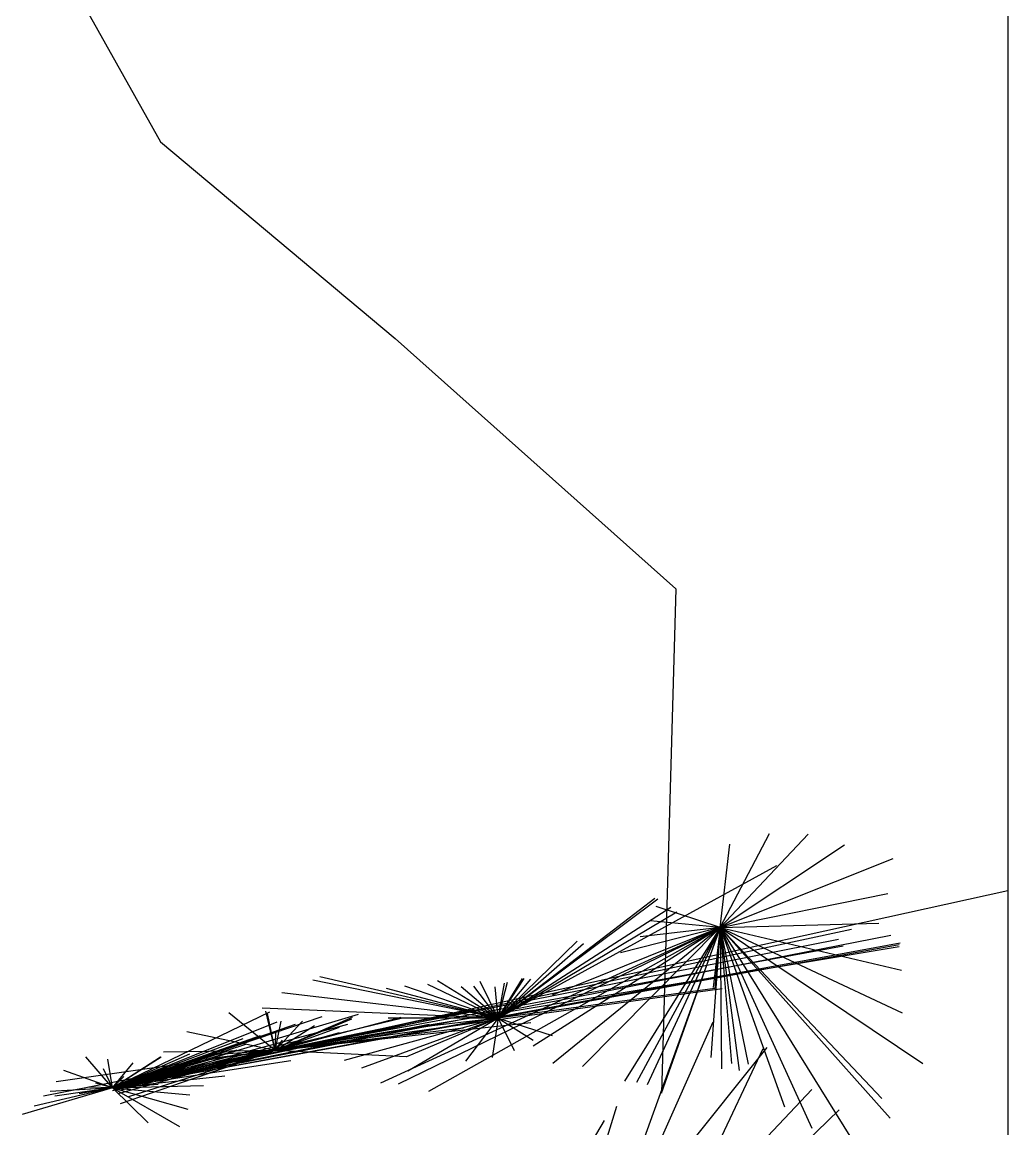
# Model space of a CAD drawing. Extents: x 447968 to 448359, y 6028019 to 6028235.
# Drawn here: x 448346.51 to 448359.49, y 6028042.3 to 6028056.88 of the extents above; entities that cross this region are included whole.
import ezdxf

# ---------------------------------------------------------------- set-up
doc = ezdxf.new("R2010")
doc.units = 0
doc.layers.add('BBOX', color=1, linetype='CONTINUOUS')
doc.layers.add('CENTERLINE', color=4, linetype='CONTINUOUS')

msp = doc.modelspace()

# ---------------------------------------------------------------- linework, layer by layer
at = {"layer": 'BBOX'}
for p, q in [((448359.49, 6028234.86, 172.83), (448359.49, 6028018.57, 172.83)), ((448359.49, 6028234.86, 154.39), (448359.49, 6028018.57, 154.39))]:
    msp.add_line(p, q, dxfattribs=at)
at = {"layer": 'CENTERLINE'}
for p, q in [((448346.82, 6028058, 164.27), (448348.33, 6028055.3, 165.47)), ((448348.33, 6028055.3, 165.47), (448351.42, 6028052.71, 165.05)), ((448351.42, 6028052.71, 165.05), (448355.12, 6028049.41, 165.14)), ((448355.12, 6028049.41, 165.14), (448354.93, 6028042.77, 165.03)), ((448355.7, 6028044.95, 165.06), (448351.46, 6028033.21, 164.6)), ((448354.93, 6028042.77, 165.03), (448355.7, 6028044.95, 165.06)), ((448355.7, 6028044.95, 165.06), (448355.63, 6028044.15, 164.48)), ((448355.63, 6028044.15, 164.48), (448352.78, 6028043.76, 165.43)), ((448352.78, 6028043.76, 165.43), (448351.57, 6028043.25, 164.94)), ((448349.84, 6028043.33, 165.11), (448347.7, 6028042.84, 165.32)), ((448351.57, 6028043.25, 164.94), (448349.84, 6028043.33, 165.11))]:
    msp.add_line(p, q, dxfattribs=at)
at = {"layer": 'SPLAY_SHOTS'}
for p, q in [((448355.7, 6028044.95, 165.06), (448356.35, 6028046.19, 165.58)), ((448355.7, 6028044.95, 165.06), (448356.86, 6028046.18, 165.74)), ((448355.7, 6028044.95, 165.06), (448355.83, 6028046.05, 165.46)), ((448355.7, 6028044.95, 165.06), (448357.34, 6028046.04, 165.86)), ((448355.7, 6028044.95, 165.06), (448357.98, 6028045.86, 165.82)), ((448352.78, 6028043.76, 165.43), (448356.45, 6028045.77, 164.98)), ((448347.7, 6028042.84, 165.32), (448359.49, 6028045.44, 163.52)), ((448355.7, 6028044.95, 165.06), (448357.91, 6028045.4, 166)), ((448352.78, 6028043.76, 165.43), (448354.84, 6028045.34, 165.5)), ((448352.78, 6028043.76, 165.43), (448354.88, 6028045.33, 165.23)), ((448352.78, 6028043.76, 165.43), (448355.05, 6028045.22, 165.18)), ((448352.78, 6028043.76, 165.43), (448355.13, 6028045.16, 165.17)), ((448355.7, 6028044.95, 165.06), (448354.86, 6028045.23, 165.27)), ((448355.7, 6028044.95, 165.06), (448354.78, 6028045.04, 165.28)), ((448355.7, 6028044.95, 165.06), (448357.79, 6028045.01, 166.1)), ((448347.7, 6028042.84, 165.32), (448357.43, 6028044.93, 164.46)), ((448347.7, 6028042.84, 165.32), (448357.95, 6028044.85, 165.2)), ((448355.7, 6028044.95, 165.06), (448351.23, 6028042.9, 165.72)), ((448355.7, 6028044.95, 165.06), (448351.46, 6028042.89, 165.72)), ((448355.7, 6028044.95, 165.06), (448351.86, 6028042.79, 165.41)), ((448355.7, 6028044.95, 165.06), (448353.24, 6028043.39, 165.29)), ((448355.7, 6028044.95, 165.06), (448353.49, 6028044.06, 165.4)), ((448355.7, 6028044.95, 165.06), (448353.5, 6028043.16, 165.16)), ((448355.7, 6028044.95, 165.06), (448353.89, 6028043.12, 165.2)), ((448355.7, 6028044.95, 165.06), (448354.39, 6028044.62, 165.33)), ((448355.7, 6028044.95, 165.06), (448354.44, 6028042.93, 165.26)), ((448355.7, 6028044.95, 165.06), (448354.6, 6028042.91, 165.14)), ((448355.7, 6028044.95, 165.06), (448354.65, 6028044.83, 165.29)), ((448355.7, 6028044.95, 165.06), (448354.74, 6028042.88, 165.27)), ((448355.7, 6028044.95, 165.06), (448355.58, 6028043.24, 165.42)), ((448355.7, 6028044.95, 165.06), (448355.61, 6028044.16, 164.49)), ((448355.7, 6028044.95, 165.06), (448355.72, 6028043.09, 165.07)), ((448355.7, 6028044.95, 165.06), (448355.95, 6028043.07, 165.22)), ((448355.7, 6028044.95, 165.06), (448355.85, 6028043.16, 165.51)), ((448355.7, 6028044.95, 165.06), (448356.07, 6028043.15, 165.44)), ((448355.7, 6028044.95, 165.06), (448356.55, 6028042.59, 165.52)), ((448355.7, 6028044.95, 165.06), (448356.91, 6028042.31, 165.65)), ((448355.7, 6028044.95, 165.06), (448357.51, 6028042.04, 165.69)), ((448355.7, 6028044.95, 165.06), (448357.94, 6028042.44, 165.87)), ((448355.7, 6028044.95, 165.06), (448357.83, 6028042.7, 165.91)), ((448355.7, 6028044.95, 165.06), (448358.37, 6028043.16, 165.92)), ((448355.7, 6028044.95, 165.06), (448358.1, 6028043.83, 166.01)), ((448355.7, 6028044.95, 165.06), (448358.09, 6028044.39, 166.04)), ((448347.7, 6028042.84, 165.32), (448358.07, 6028044.75, 165.82)), ((448347.7, 6028042.84, 165.32), (448358.06, 6028044.73, 165.49)), ((448349.84, 6028043.33, 165.11), (448357.26, 6028044.8, 164.41)), ((448349.84, 6028043.33, 165.11), (448357.32, 6028044.71, 164.86)), ((448349.84, 6028043.33, 165.11), (448358.06, 6028044.7, 165.53)), ((448352.78, 6028043.76, 165.43), (448353.82, 6028044.77, 165.64)), ((448352.78, 6028043.76, 165.43), (448353.9, 6028044.74, 165.59)), ((448352.78, 6028043.76, 165.43), (448350.34, 6028044.26, 165.62)), ((448352.78, 6028043.76, 165.43), (448350.43, 6028044.3, 165.59)), ((448352.78, 6028043.76, 165.43), (448351.98, 6028044.25, 165.57)), ((448352.78, 6028043.76, 165.43), (448352.54, 6028044.24, 165.52)), ((448352.78, 6028043.76, 165.43), (448353.12, 6028044.28, 165.54)), ((448352.78, 6028043.76, 165.43), (448353.1, 6028044.28, 165.57)), ((448352.78, 6028043.76, 165.43), (448353.21, 6028044.27, 165.54)), ((448352.78, 6028043.76, 165.43), (448352.9, 6028044.23, 165.54)), ((448349.84, 6028043.33, 165.11), (448355.73, 6028044.15, 165.85)), ((448352.78, 6028043.76, 165.43), (448349.93, 6028044.09, 165.66)), ((448352.78, 6028043.76, 165.43), (448351.31, 6028044.15, 165.55)), ((448352.78, 6028043.76, 165.43), (448351.55, 6028044.18, 165.58)), ((448352.78, 6028043.76, 165.43), (448351.85, 6028044.2, 165.58)), ((448352.78, 6028043.76, 165.43), (448352.29, 6028044.17, 165.53)), ((448352.78, 6028043.76, 165.43), (448352.46, 6028044.18, 165.53)), ((448352.78, 6028043.76, 165.43), (448352.74, 6028044.17, 165.51)), ((448352.78, 6028043.76, 165.43), (448352.86, 6028044.22, 165.54)), ((448347.7, 6028042.84, 165.32), (448349.77, 6028043.84, 165.55)), ((448347.7, 6028042.84, 165.32), (448350.94, 6028043.81, 165.48)), ((448349.84, 6028043.33, 165.11), (448349.23, 6028043.83, 165.25)), ((448352.78, 6028043.76, 165.43), (448349.67, 6028043.89, 165.75)), ((448349.84, 6028043.33, 165.11), (448349.72, 6028043.85, 165.32)), ((448349.84, 6028043.33, 165.11), (448349.74, 6028043.82, 165.21)), ((448349.84, 6028043.33, 165.11), (448352.46, 6028043.87, 164.76)), ((448347.7, 6028042.84, 165.32), (448350.46, 6028043.78, 165.56)), ((448347.7, 6028042.84, 165.32), (448351.5, 6028043.76, 164.48)), ((448347.7, 6028042.84, 165.32), (448349.87, 6028043.71, 163.58)), ((448347.7, 6028042.84, 165.32), (448351.87, 6028043.68, 165.72)), ((448347.7, 6028042.84, 165.32), (448350.8, 6028043.68, 164.21)), ((448347.7, 6028042.84, 165.32), (448350.11, 6028043.68, 163.9)), ((448349.53, 6028030.04, 164.64), (448355.61, 6028043.71, 164.87)), ((448349.84, 6028043.33, 165.11), (448350.86, 6028043.77, 165.17)), ((448349.84, 6028043.33, 165.11), (448351.5, 6028043.77, 165.12)), ((448349.84, 6028043.33, 165.11), (448350.85, 6028043.75, 164.26)), ((448349.84, 6028043.33, 165.11), (448349.92, 6028043.72, 165.21)), ((448349.84, 6028043.33, 165.11), (448350.2, 6028043.72, 165.17)), ((448349.84, 6028043.33, 165.11), (448353.21, 6028043.7, 165.97)), ((448349.84, 6028043.33, 165.11), (448352.02, 6028043.68, 164.51)), ((448349.84, 6028043.33, 165.11), (448350.36, 6028043.66, 164)), ((448352.78, 6028043.76, 165.43), (448350.75, 6028043.2, 165.56)), ((448352.78, 6028043.76, 165.43), (448350.98, 6028043.1, 165.63)), ((448352.78, 6028043.76, 165.43), (448351.33, 6028043.76, 165.65)), ((448352.78, 6028043.76, 165.43), (448351.59, 6028043.06, 165.51)), ((448352.78, 6028043.76, 165.43), (448351.83, 6028043.65, 165.62)), ((448352.78, 6028043.76, 165.43), (448352.35, 6028043.19, 165.48)), ((448352.78, 6028043.76, 165.43), (448352.7, 6028043.24, 165.47)), ((448352.78, 6028043.76, 165.43), (448352.99, 6028043.33, 165.46)), ((448352.78, 6028043.76, 165.43), (448353.24, 6028043.47, 165.48)), ((448352.78, 6028043.76, 165.43), (448353.49, 6028043.53, 165.53)), ((448347.7, 6028042.84, 165.32), (448349.65, 6028043.53, 162.81)), ((448349.84, 6028043.33, 165.11), (448348.68, 6028043.58, 165.28)), ((448349.84, 6028043.33, 165.11), (448350.69, 6028043.64, 164.21)), ((448349.84, 6028043.33, 165.11), (448351.5, 6028043.64, 164.49)), ((448349.84, 6028043.33, 165.11), (448352.32, 6028043.63, 166.2)), ((448349.84, 6028043.33, 165.11), (448350.69, 6028043.57, 165.87)), ((448349.84, 6028043.33, 165.11), (448349.85, 6028043.56, 163.86)), ((448347.7, 6028042.84, 165.32), (448349.42, 6028043.49, 163.54)), ((448347.7, 6028042.84, 165.32), (448350.13, 6028043.46, 165.7)), ((448347.7, 6028042.84, 165.32), (448349.47, 6028043.42, 162.78)), ((448349.84, 6028043.33, 165.11), (448349.94, 6028043.47, 163.89)), ((448349.84, 6028043.33, 165.11), (448350.19, 6028043.44, 165.77)), ((448350.14, 6028035.66, 164.62), (448356.32, 6028043.37, 165.1)), ((448351.46, 6028033.21, 164.6), (448356.27, 6028043.36, 165.01)), ((448349.84, 6028043.33, 165.11), (448346.79, 6028042.73, 165.15)), ((448349.84, 6028043.33, 165.11), (448346.96, 6028042.92, 165.2)), ((448347.7, 6028042.84, 165.32), (448347.35, 6028043.25, 165.29)), ((448347.7, 6028042.84, 165.32), (448347.64, 6028043.22, 165.34)), ((448347.7, 6028042.84, 165.32), (448349.34, 6028043.34, 162.77)), ((448347.7, 6028042.84, 165.32), (448349.23, 6028043.33, 165.75)), ((448349.84, 6028043.33, 165.11), (448347.7, 6028042.8, 165.15)), ((448347.7, 6028042.84, 165.32), (448348.72, 6028043.29, 165.81)), ((448347.7, 6028042.84, 165.32), (448348.33, 6028043.25, 165.41)), ((448347.7, 6028042.84, 165.32), (448348.34, 6028043.25, 165.45)), ((448347.7, 6028042.84, 165.32), (448348.97, 6028043.21, 163.27)), ((448349.84, 6028043.33, 165.11), (448347.77, 6028042.76, 165.31)), ((448349.84, 6028043.33, 165.11), (448347.8, 6028042.63, 165.28)), ((448349.84, 6028043.33, 165.11), (448347.81, 6028042.87, 164.61)), ((448349.84, 6028043.33, 165.11), (448347.82, 6028042.81, 164.9)), ((448349.84, 6028043.33, 165.11), (448347.91, 6028042.72, 165.58)), ((448349.84, 6028043.33, 165.11), (448348.37, 6028043.31, 165.2)), ((448349.84, 6028043.33, 165.11), (448348.47, 6028042.96, 165.86)), ((448349.84, 6028043.33, 165.11), (448348.83, 6028042.98, 163.77)), ((448349.84, 6028043.33, 165.11), (448348.93, 6028043.22, 165.84)), ((448349.84, 6028043.33, 165.11), (448349.1, 6028043.28, 165.89)), ((448349.84, 6028043.33, 165.11), (448349.44, 6028043.23, 163.77)), ((448349.84, 6028043.33, 165.11), (448349.45, 6028043.32, 165.81)), ((448349.84, 6028043.33, 165.11), (448349.78, 6028043.31, 165.82)), ((448347.7, 6028042.84, 165.32), (448347.06, 6028043.07, 165.26)), ((448347.7, 6028042.84, 165.32), (448347.58, 6028043.09, 163.87)), ((448347.7, 6028042.84, 165.32), (448350.05, 6028043.2, 165.29)), ((448347.7, 6028042.84, 165.32), (448347.97, 6028043.17, 165.41)), ((448347.7, 6028042.84, 165.32), (448348.64, 6028043.11, 165.83)), ((448347.7, 6028042.84, 165.32), (448349.18, 6028043, 165.29)), ((448347.7, 6028042.84, 165.32), (448347.85, 6028042.99, 164.13)), ((448347.7, 6028042.84, 165.32), (448347.94, 6028042.92, 165.21)), ((448347.7, 6028042.84, 165.32), (448346.51, 6028042.49, 165.29)), ((448347.7, 6028042.84, 165.32), (448346.67, 6028042.6, 165.15)), ((448347.7, 6028042.84, 165.32), (448346.88, 6028042.79, 165.27)), ((448347.7, 6028042.84, 165.32), (448346.94, 6028042.73, 164.63)), ((448347.7, 6028042.84, 165.32), (448347.05, 6028042.8, 164.35)), ((448347.7, 6028042.84, 165.32), (448347.26, 6028042.76, 165.55)), ((448347.7, 6028042.84, 165.32), (448347.39, 6028042.85, 164.74)), ((448347.7, 6028042.84, 165.32), (448347.47, 6028042.79, 165.18)), ((448347.7, 6028042.84, 165.32), (448347.48, 6028042.9, 164.61)), ((448347.7, 6028042.84, 165.32), (448348.3, 6028042.89, 163.85)), ((448347.7, 6028042.84, 165.32), (448348.15, 6028042.88, 163.55)), ((448347.7, 6028042.84, 165.32), (448348.9, 6028042.87, 165.51)), ((448347.7, 6028042.84, 165.32), (448348.17, 6028042.38, 165.43)), ((448347.7, 6028042.84, 165.32), (448348.58, 6028042.33, 165.44)), ((448347.7, 6028042.84, 165.32), (448348.69, 6028042.56, 165.42)), ((448347.7, 6028042.84, 165.32), (448348.72, 6028042.75, 165.38)), ((448347.7, 6028042.84, 165.32), (448348.72, 6028042.75, 165.42)), ((448350.14, 6028035.66, 164.62), (448356.91, 6028042.82, 165.14)), ((448350.14, 6028035.66, 164.62), (448357.27, 6028042.55, 165.12)), ((448351.46, 6028033.21, 164.6), (448354.34, 6028042.6, 165.08)), ((448350.14, 6028035.66, 164.62), (448354.18, 6028042.41, 165.09))]:
    msp.add_line(p, q, dxfattribs=at)

doc.saveas('drawing.dxf')
